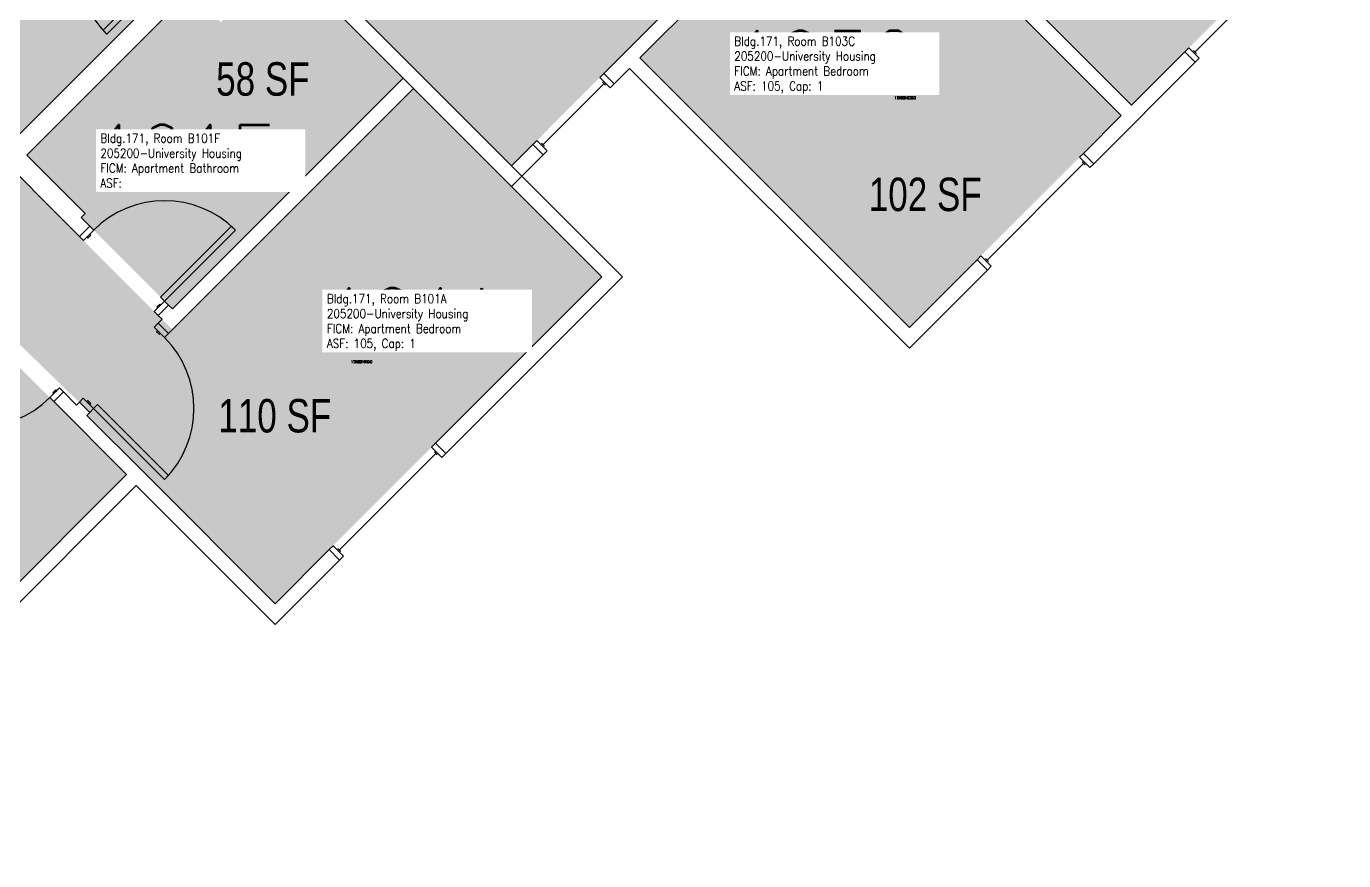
# Model space of a CAD drawing. Header units: inches. Extents: x -98 to 2219, y 102 to 2358.
# Drawn here: x 275 to 747.9, y 854.7 to 1154.1 of the extents above; entities that cross this region are included whole.
import ezdxf
from ezdxf.enums import TextEntityAlignment as Align

# ---------------------------------------------------------------- set-up
doc = ezdxf.new("R2010")
doc.units = ezdxf.units.IN
doc.header["$LTSCALE"] = 48
doc.header["$MEASUREMENT"] = 0
for name, color, linetype in [('A-DOOR', 2, 'Continuous'), ('A-GLAZ', 1, 'Continuous'), ('A-IDEN-RNUM', 7, 'Continuous'), ('A-IDEN-SNUM', 4, 'Continuous'), ('A-IDEN-VNUM', 4, 'Continuous'), ('A-WALL', 5, 'Continuous'), ('AREA-TEXT', 3, 'Continuous'), ('Rooms-Category-Color', 7, 'Continuous'), ('Rooms-College-Color', 7, 'Continuous'), ('Rooms-Department-Color', 7, 'Continuous'), ('Rooms-Division-Color', 7, 'Continuous'), ('Rooms-Information', 7, 'Continuous')]:
    doc.layers.add(name, color=color, linetype=linetype)
doc.styles.add('AREA', font='arial.ttf', dxfattribs={"width": 0.75, "height": 12})
doc.styles.add('ROOMSNUMBER', font='txt.shx', dxfattribs={"height": 0.03})
doc.styles.add('ROOMVNUMBER', font='simplex.shx', dxfattribs={"width": 0.85})

msp = doc.modelspace()

# ---------------------------------------------------------------- hatches: boundary and pattern name
at = {"layer": 'Rooms-Category-Color', "true_color": 0x728ef3}
for points in [[(575.14, 1222.54), (671.83, 1125.84), (747.94, 1201.95), (651.24, 1298.64)], [(444.23, 1276.9), (360.26, 1192.93), (449.18, 1104.01), (533.15, 1187.98)], [(23.59, 1054.43), (109.32, 968.7), (225.9, 1085.29), (297.75, 1015.52), (327.47, 1045.23), (264.9, 1107.81), (331.63, 1174.54), (286.9, 1219.27), (225.3, 1157.66), (184.2, 1198.76), (179.07, 1193.64), (103.85, 1268.86), (73.09, 1238.1), (140.18, 1171.01)], [(495.32, 1142.73), (592.02, 1046.03), (668.12, 1122.13), (571.42, 1218.83)], [(327.47, 1052.66), (410.29, 1135.48), (367.49, 1178.28), (344.87, 1155.65), (333.93, 1166.59), (275.15, 1107.81), (296.1, 1086.86), (294.68, 1085.45)], [(414, 1131.77), (481.62, 1064.15), (364.33, 946.86), (296.71, 1014.47)], [(226.17, 1078.13), (311.02, 993.27), (172.43, 854.68), (87.57, 939.53)]]:
    msp.add_hatch(color=171, dxfattribs=at).paths.add_polyline_path(points)
at = {"layer": 'Rooms-College-Color', "true_color": 0xadadad}
for points in [[(575.14, 1222.54), (671.83, 1125.84), (747.94, 1201.95), (651.24, 1298.64)], [(444.23, 1276.9), (360.26, 1192.93), (449.18, 1104.01), (533.15, 1187.98)], [(23.59, 1054.43), (109.32, 968.7), (225.9, 1085.29), (297.75, 1015.52), (327.47, 1045.23), (264.9, 1107.81), (331.63, 1174.54), (286.9, 1219.27), (225.3, 1157.66), (184.2, 1198.76), (179.07, 1193.64), (103.85, 1268.86), (73.09, 1238.1), (140.18, 1171.01)], [(495.32, 1142.73), (592.02, 1046.03), (668.12, 1122.13), (571.42, 1218.83)], [(327.47, 1052.66), (410.29, 1135.48), (367.49, 1178.28), (344.87, 1155.65), (333.93, 1166.59), (275.15, 1107.81), (296.1, 1086.86), (294.68, 1085.45)], [(414, 1131.77), (481.62, 1064.15), (364.33, 946.86), (296.71, 1014.47)], [(226.17, 1078.13), (311.02, 993.27), (172.43, 854.68), (87.57, 939.53)]]:
    msp.add_hatch(color=253, dxfattribs=at).paths.add_polyline_path(points)
at = {"layer": 'Rooms-Department-Color', "true_color": 0x604aed}
for points in [[(575.14, 1222.54), (671.83, 1125.84), (747.94, 1201.95), (651.24, 1298.64)], [(444.23, 1276.9), (360.26, 1192.93), (449.18, 1104.01), (533.15, 1187.98)], [(23.59, 1054.43), (109.32, 968.7), (225.9, 1085.29), (297.75, 1015.52), (327.47, 1045.23), (264.9, 1107.81), (331.63, 1174.54), (286.9, 1219.27), (225.3, 1157.66), (184.2, 1198.76), (179.07, 1193.64), (103.85, 1268.86), (73.09, 1238.1), (140.18, 1171.01)], [(495.32, 1142.73), (592.02, 1046.03), (668.12, 1122.13), (571.42, 1218.83)], [(327.47, 1052.66), (410.29, 1135.48), (367.49, 1178.28), (344.87, 1155.65), (333.93, 1166.59), (275.15, 1107.81), (296.1, 1086.86), (294.68, 1085.45)], [(414, 1131.77), (481.62, 1064.15), (364.33, 946.86), (296.71, 1014.47)], [(226.17, 1078.13), (311.02, 993.27), (172.43, 854.68), (87.57, 939.53)]]:
    msp.add_hatch(color=173, dxfattribs=at).paths.add_polyline_path(points)
at = {"layer": 'Rooms-Division-Color', "true_color": 0x604aed}
for points in [[(575.14, 1222.54), (671.83, 1125.84), (747.94, 1201.95), (651.24, 1298.64)], [(444.23, 1276.9), (360.26, 1192.93), (449.18, 1104.01), (533.15, 1187.98)], [(23.59, 1054.43), (109.32, 968.7), (225.9, 1085.29), (297.75, 1015.52), (327.47, 1045.23), (264.9, 1107.81), (331.63, 1174.54), (286.9, 1219.27), (225.3, 1157.66), (184.2, 1198.76), (179.07, 1193.64), (103.85, 1268.86), (73.09, 1238.1), (140.18, 1171.01)], [(495.32, 1142.73), (592.02, 1046.03), (668.12, 1122.13), (571.42, 1218.83)], [(327.47, 1052.66), (410.29, 1135.48), (367.49, 1178.28), (344.87, 1155.65), (333.93, 1166.59), (275.15, 1107.81), (296.1, 1086.86), (294.68, 1085.45)], [(414, 1131.77), (481.62, 1064.15), (364.33, 946.86), (296.71, 1014.47)], [(226.17, 1078.13), (311.02, 993.27), (172.43, 854.68), (87.57, 939.53)]]:
    msp.add_hatch(color=173, dxfattribs=at).paths.add_polyline_path(points)

# ---------------------------------------------------------------- linework, layer by layer
at = {"layer": 'A-DOOR'}
for points in [[(329.42, 1176.76), (328, 1178.17), (302.55, 1152.71), (303.96, 1151.3)], [(295.48, 1077.23), (294.06, 1078.64), (297.77, 1082.36), (299.19, 1080.94)], [(296.71, 1078.47), (297.07, 1078.11), (298.13, 1079.18), (297.77, 1079.53)], [(324.64, 1055.49), (323.23, 1056.9), (348.69, 1082.36), (350.1, 1080.94)], [(320.93, 1051.77), (322.35, 1050.36), (326.06, 1054.07), (324.64, 1055.49)], [(322.17, 1053.01), (321.82, 1053.37), (322.88, 1054.43), (323.23, 1054.07)], [(320.91, 1046.1), (322.33, 1047.51), (326.04, 1043.8), (324.62, 1042.39)], [(322.15, 1044.86), (321.8, 1044.51), (322.86, 1043.45), (323.21, 1043.8)], [(286.89, 1024.3), (288.3, 1022.89), (284.85, 1019.44), (283.44, 1020.85)], [(285.91, 1023.33), (285.56, 1023.68), (284.5, 1022.62), (284.85, 1022.27)], [(295.46, 1020.64), (294.04, 1019.23), (297.75, 1015.52), (299.17, 1016.93)], [(296.69, 1019.4), (297.05, 1019.76), (298.11, 1018.7), (297.75, 1018.34)], [(299.17, 1016.93), (300.58, 1018.34), (326.04, 992.89), (324.62, 991.47)]]:
    msp.add_lwpolyline(points, close=True, dxfattribs=at)
at = {"layer": 'A-DOOR', "extrusion": (0, 0, -1)}
msp.add_arc((-329.42, 1176.76), 36, 315, 45, dxfattribs=at)
at = {"layer": 'A-DOOR'}
for centre, start, end in [((324.64, 1055.49), 45, 135), ((299.17, 1016.93), 315, 45), ((257.98, 1046.31), 225, 315)]:
    msp.add_arc(centre, 36, start, end, dxfattribs=at)
at = {"layer": 'A-GLAZ'}
for p, q in [((729.2, 1179.5), (694.55, 1144.85)), ((694.02, 1145.38), (695.08, 1144.32)), ((482.42, 1133.54), (460.5, 1111.62)), ((481.89, 1134.07), (482.95, 1133.01)), ((459.97, 1112.15), (461.03, 1111.09)), ((654.58, 1104.88), (619.93, 1070.23)), ((654.05, 1105.41), (655.11, 1104.35)), ((619.4, 1070.76), (620.46, 1069.7)), ((422.02, 1000.84), (387.38, 966.19)), ((422.55, 1000.31), (421.49, 1001.37)), ((387.91, 965.66), (386.84, 966.72))]:
    msp.add_line(p, q, dxfattribs=at)
for points in [[(696.05, 1142.64), (694.64, 1141.22), (690.93, 1144.94), (692.34, 1146.35)], [(484.63, 1132.04), (486.05, 1133.45), (482.33, 1137.16), (480.92, 1135.75)], [(462, 1109.41), (460.59, 1107.99), (456.88, 1111.71), (458.29, 1113.12)], [(656.79, 1103.38), (658.2, 1104.79), (654.49, 1108.5), (653.08, 1107.09)], [(621.43, 1068.02), (620.02, 1066.61), (616.31, 1070.32), (617.72, 1071.73)], [(420.52, 1003.05), (421.94, 1004.46), (425.65, 1000.75), (424.23, 999.34)], [(385.17, 967.69), (383.75, 966.28), (387.46, 962.57), (388.88, 963.98)]]:
    msp.add_lwpolyline(points, close=True, dxfattribs=at)
at = {"layer": 'A-WALL'}
for p, q in [((575.14, 1222.54), (671.83, 1125.84)), ((668.12, 1122.13), (571.42, 1218.83)), ((356.55, 1196.64), (489.05, 1064.15)), ((449.18, 1096.59), (352.84, 1192.93)), ((360.26, 1192.93), (449.18, 1104.01)), ((488.34, 1143.17), (533.15, 1187.98)), ((541.99, 1189.4), (495.32, 1142.73)), ((410.29, 1135.48), (367.49, 1178.28)), ((264.9, 1107.81), (331.63, 1174.54)), ((333.93, 1166.59), (275.15, 1107.81)), ((671.83, 1125.84), (690.93, 1144.94)), ((690.93, 1144.94), (694.64, 1141.22)), ((482.33, 1137.16), (488.34, 1143.17)), ((495.32, 1142.73), (592.02, 1046.03)), ((694.64, 1141.22), (658.2, 1104.79)), ((327.47, 1052.66), (410.29, 1135.48)), ((486.05, 1133.45), (482.33, 1137.16)), ((491.61, 1139.01), (486.05, 1133.45)), ((592.02, 1038.6), (491.61, 1139.01)), ((414, 1131.77), (326.04, 1043.8)), ((481.62, 1064.15), (414, 1131.77)), ((654.49, 1108.5), (668.12, 1122.13)), ((449.18, 1104.01), (456.88, 1111.71)), ((456.88, 1111.71), (460.59, 1107.99)), ((289.29, 1083.42), (264.9, 1107.81)), ((275.15, 1107.81), (296.1, 1086.86)), ((460.59, 1107.99), (449.18, 1096.59)), ((658.2, 1104.79), (654.49, 1108.5)), ((294.06, 1078.64), (289.29, 1083.42)), ((296.1, 1086.86), (294.68, 1085.45)), ((294.68, 1085.45), (297.77, 1082.36)), ((297.77, 1082.36), (294.06, 1078.64)), ((592.02, 1046.03), (616.31, 1070.32)), ((616.31, 1070.32), (620.02, 1066.61)), ((421.94, 1004.46), (481.62, 1064.15)), ((489.05, 1064.15), (425.65, 1000.75)), ((620.02, 1066.61), (592.02, 1038.6)), ((322.35, 1050.36), (326.06, 1054.07)), ((323.76, 1048.95), (322.35, 1050.36)), ((326.06, 1054.07), (327.47, 1052.66)), ((322.33, 1047.51), (323.76, 1048.95)), ((326.04, 1043.8), (322.33, 1047.51)), ((284.85, 1019.44), (288.3, 1022.89)), ((288.3, 1022.89), (293, 1018.19)), ((311.02, 993.27), (284.85, 1019.44)), ((293, 1018.19), (294.04, 1019.23)), ((294.04, 1019.23), (297.75, 1015.52)), ((297.75, 1015.52), (296.71, 1014.47)), ((296.71, 1014.47), (317.75, 993.44)), ((425.65, 1000.75), (421.94, 1004.46)), ((249.06, 931.31), (311.02, 993.27)), ((317.75, 993.44), (364.33, 946.86)), ((314.47, 989.3), (252.77, 927.6)), ((364.33, 939.43), (314.47, 989.3)), ((364.33, 946.86), (383.75, 966.28)), ((383.75, 966.28), (387.46, 962.57)), ((387.46, 962.57), (364.33, 939.43))]:
    msp.add_line(p, q, dxfattribs=at)

# ---------------------------------------------------------------- texts
at = {"layer": 'A-IDEN-RNUM', "style": 'ROOMSNUMBER', "width": 0.85}
for s, p in [('0103-C0', (590.47, 1127.93)), ('0101-F0', (330.29, 1101.41)), ('0101-A0', (395.34, 1033.22))]:
    msp.add_text(s, height=1, dxfattribs=at).set_placement(p, align=Align.CENTER)
at = {"layer": 'A-IDEN-SNUM', "style": 'ROOMSNUMBER', "width": 0.85}
for s, p in [('1710B103C0', (590.47, 1127.93)), ('1710B101F0', (330.29, 1101.41)), ('1710B101A0', (395.34, 1033.22))]:
    msp.add_text(s, height=1, dxfattribs=at).set_placement(p, align=Align.CENTER)
at = {"layer": 'A-IDEN-VNUM', "style": 'ROOMVNUMBER', "width": 0.85}
for s, p in [('103C', (561.51, 1141.25)), ('101F', (331.19, 1107.48)), ('101A', (413.87, 1048.85))]:
    msp.add_text(s, height=22.5, dxfattribs=at).set_placement(p, align=Align.MIDDLE_CENTER)
at = {"layer": 'AREA-TEXT', "style": 'AREA', "width": 0.75}
for s, p in [('58 SF', (359.94, 1135.2)), ('102 SF', (597.73, 1093.78)), ('110 SF', (364.21, 1014.35))]:
    msp.add_text(s, height=12, dxfattribs=at).set_placement(p, align=Align.MIDDLE_CENTER)

# ---------------------------------------------------------------- next in the draw order: texts
at = {"layer": 'Rooms-Information', "char_height": 3.2143, "width": 72, "attachment_point": 7, "style": 'ROOMVNUMBER', "bg_fill": 3, "box_fill_scale": 1.5, "bg_fill_color": 256, "bg_fill_true_color": 13158600, "bg_fill_transparency": 0}
for s, insert in [('Bldg.171, Room B103C^M^J205200-University Housing^M^JFICM: Apartment Bedroom^M^JASF: 105, Cap: 1', (529.18, 1130)), ('Bldg.171, Room B101F^M^J205200-University Housing^M^JFICM: Apartment Bathroom^M^JASF: ', (301.59, 1096.23)), ('Bldg.171, Room B101A^M^J205200-University Housing^M^JFICM: Apartment Bedroom^M^JASF: 105, Cap: 1', (382.91, 1037.6))]:
    msp.add_mtext(s, dxfattribs=dict(at, insert=insert))

doc.saveas('drawing.dxf')
